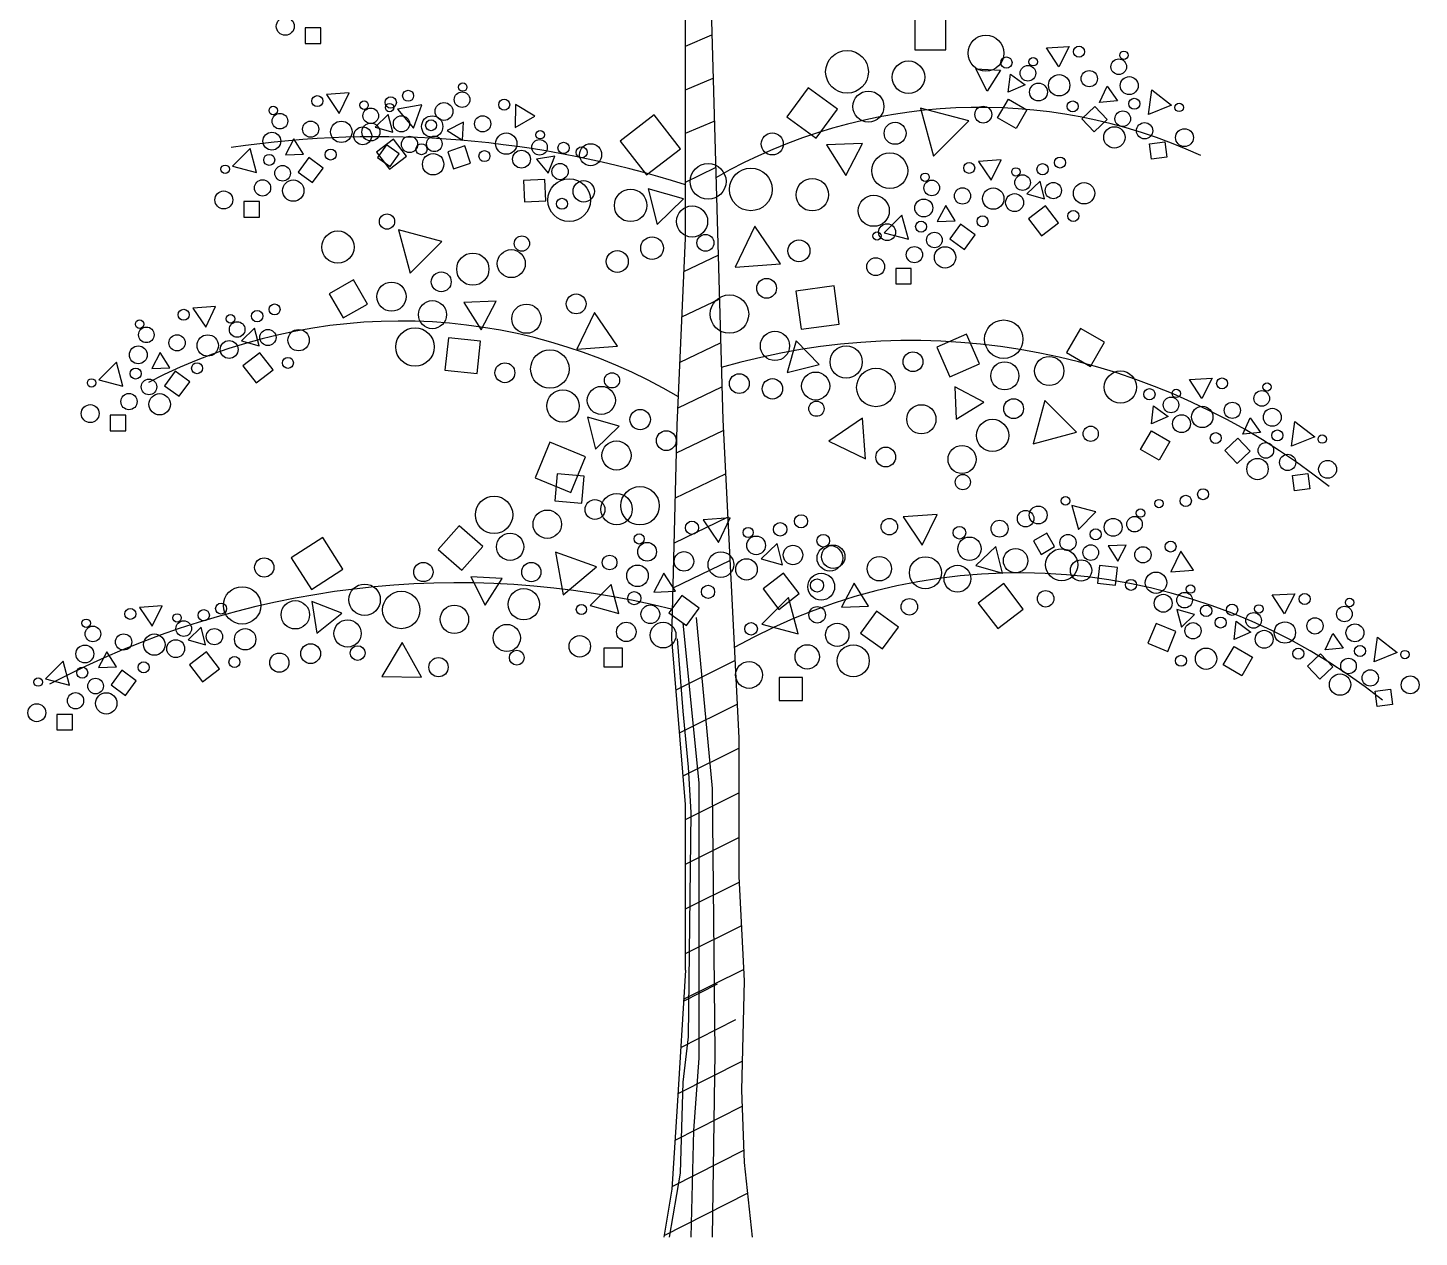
# Model space of a CAD drawing. Extents: x -238 to 283, y 0 to 849.
# Drawn here: x -238 to 283, y 0 to 453 of the extents above; entities that cross this region are included whole.
import ezdxf

# ---------------------------------------------------------------- set-up
doc = ezdxf.new("R2010")
doc.units = 0
doc.header["$LTSCALE"] = 25
doc.header["$MEASUREMENT"] = 0
doc.layers.get('0').update_dxf_attribs({"linetype": 'CONTINUOUS'})

msp = doc.modelspace()

# ---------------------------------------------------------------- linework, layer by layer
at = {"color": 0, "linetype": 'ByBlock'}
for p, q in [((17, 482), (22, 306)), ((8, 374), (8, 479)), ((93.88, 456.12), (93.89, 444.52)), ((105.49, 444.52), (105.49, 456.13)), ((-128.44, 452.74), (-134.25, 452.74)), ((-134.25, 452.74), (-134.25, 446.94)), ((-128.44, 446.94), (-128.44, 452.74)), ((8, 445.9), (17.91, 450.11)), ((-134.25, 446.94), (-128.44, 446.94)), ((93.89, 444.52), (105.49, 444.52)), ((143.14, 445.34), (151.63, 445.82)), ((147.79, 438.22), (143.14, 445.34)), ((151.63, 445.82), (147.79, 438.22)), ((8, 429.6), (18.36, 434)), ((121, 429.11), (116.7, 437.39)), ((116.7, 437.39), (126.02, 436.98)), ((126.02, 436.98), (121, 429.11)), ((128.89, 428.68), (129.68, 435.5)), ((129.68, 435.5), (135.19, 431.4)), ((-117.83, 428.42), (-126.32, 427.79)), ((-126.32, 427.79), (-121.53, 420.76)), ((-121.53, 420.76), (-117.83, 428.42)), ((54.01, 430.37), (46.02, 419.48)), ((64.89, 422.39), (54.01, 430.37)), ((135.19, 431.4), (128.89, 428.68)), ((163.06, 424.85), (165.89, 430.97)), ((165.89, 430.97), (169.78, 425.46)), ((181.39, 420.28), (182.62, 429.53)), ((182.62, 429.53), (190.01, 423.84)), ((-90.6, 423.95), (-99.78, 422.33)), ((-99.78, 422.33), (-93.79, 415.18)), ((-93.79, 415.18), (-90.6, 423.95)), ((-55.59, 424.04), (-55.7, 415.53)), ((-48.28, 419.69), (-55.59, 424.04)), ((56.91, 411.5), (64.89, 422.39)), ((96.06, 422.75), (100.89, 404.73)), ((114.08, 417.91), (96.06, 422.75)), ((124.86, 419.14), (128.9, 426.07)), ((128.9, 426.07), (135.83, 422.03)), ((135.83, 422.03), (131.79, 415.1)), ((156.37, 418.67), (161.25, 423.33)), ((161.25, 423.33), (165.91, 418.45)), ((169.78, 425.46), (163.06, 424.85)), ((190.01, 423.84), (181.39, 420.28)), ((-103.22, 420.39), (-108.15, 415.62)), ((-101.55, 413.74), (-103.22, 420.39)), ((-75.1, 417.48), (-81.1, 414.39)), ((-75.43, 410.74), (-75.1, 417.48)), ((-55.7, 415.53), (-48.28, 419.69)), ((-3.64, 420.21), (-16.34, 410.41)), ((6.15, 407.51), (-3.64, 420.21)), ((8, 413.3), (18.82, 417.9)), ((46.02, 419.48), (56.91, 411.5)), ((100.89, 404.73), (114.08, 417.91)), ((131.79, 415.1), (124.86, 419.14)), ((161.03, 413.79), (156.37, 418.67)), ((165.91, 418.45), (161.03, 413.79)), ((-108.15, 415.62), (-101.55, 413.74)), ((-81.1, 414.39), (-75.43, 410.74)), ((-154.94, 407.64), (-161.54, 401.04)), ((-152.53, 398.63), (-154.94, 407.64)), ((-138.54, 411.22), (-141.68, 405.26)), ((-134.95, 405.52), (-138.54, 411.22)), ((-101.23, 411.14), (-107.58, 406.24)), ((-107.58, 406.24), (-102.68, 399.9)), ((-103.9, 408.97), (-107.22, 404.22)), ((-99.14, 405.64), (-103.9, 408.97)), ((-96.33, 404.79), (-101.23, 411.14)), ((-74.53, 408.56), (-80.92, 406.39)), ((-80.92, 406.39), (-78.75, 400)), ((-72.36, 402.17), (-74.53, 408.56)), ((-16.34, 410.41), (-6.54, 397.71)), ((-6.54, 397.71), (6.15, 407.51)), ((74.37, 409.49), (60.89, 408.96)), ((60.89, 408.96), (68.09, 397.55)), ((68.09, 397.55), (74.37, 409.49)), ((181.72, 409.35), (187.47, 410.1)), ((182.47, 403.59), (181.72, 409.35)), ((187.47, 410.1), (188.22, 404.34)), ((-161.54, 401.04), (-152.53, 398.63)), ((-141.68, 405.26), (-134.95, 405.52)), ((-132.95, 404.25), (-136.94, 398.81)), ((-127.51, 400.26), (-132.95, 404.25)), ((-107.22, 404.22), (-102.47, 400.89)), ((-102.68, 399.9), (-96.33, 404.79)), ((-102.47, 400.89), (-99.14, 405.64)), ((-78.75, 400), (-72.36, 402.17)), ((-40.91, 404.73), (-47.69, 403.65)), ((-47.69, 403.65), (-43.36, 398.32)), ((-43.36, 398.32), (-40.91, 404.73)), ((126.17, 403.42), (117.68, 402.79)), ((117.68, 402.79), (122.47, 395.76)), ((122.47, 395.76), (126.17, 403.42)), ((188.22, 404.34), (182.47, 403.59)), ((-136.94, 398.81), (-131.5, 394.82)), ((-131.5, 394.82), (-127.51, 400.26)), ((-44.58, 396.01), (-52.59, 395.64)), ((-44.21, 388), (-44.58, 396.01)), ((8, 395.05), (19.32, 400.47)), ((-52.59, 395.64), (-52.22, 387.63)), ((7.31, 388.76), (-5.89, 392.52)), ((-5.89, 392.52), (-2.56, 379.21)), ((140.78, 395.39), (135.85, 390.62)), ((135.85, 390.62), (142.45, 388.74)), ((142.45, 388.74), (140.78, 395.39)), ((-151.44, 387.74), (-157.25, 387.74)), ((-157.25, 387.74), (-157.25, 381.94)), ((-151.44, 381.94), (-151.44, 387.74)), ((-52.22, 387.63), (-44.21, 388)), ((-2.56, 379.21), (7.31, 388.76)), ((105.46, 386.22), (102.32, 380.26)), ((109.05, 380.52), (105.46, 386.22)), ((142.77, 386.14), (136.42, 381.24)), ((147.67, 379.79), (142.77, 386.14)), ((-157.25, 381.94), (-151.44, 381.94)), ((89.06, 382.64), (82.46, 376.04)), ((91.47, 373.63), (89.06, 382.64)), ((102.32, 380.26), (109.05, 380.52)), ((136.42, 381.24), (141.32, 374.9)), ((-83.15, 372.74), (-99.36, 377.1)), ((-99.36, 377.1), (-95.02, 360.88)), ((34.06, 378.49), (26.67, 363.16)), ((43.64, 364.42), (34.06, 378.49)), ((82.46, 376.04), (91.47, 373.63)), ((111.05, 379.25), (107.06, 373.81)), ((116.49, 375.26), (111.05, 379.25)), ((112.5, 369.82), (116.49, 375.26)), ((141.32, 374.9), (147.67, 379.79)), ((-95.02, 360.88), (-83.15, 372.74)), ((5, 304), (8, 374)), ((107.06, 373.81), (112.5, 369.82)), ((7.47, 361.52), (20.25, 367.65)), ((26.67, 363.16), (43.64, 364.42)), ((92.56, 362.74), (86.75, 362.74)), ((86.75, 362.74), (86.75, 356.94)), ((92.56, 356.94), (92.56, 362.74)), ((-116.24, 358.43), (-125.28, 353.2)), ((-111.01, 349.38), (-116.24, 358.43)), ((63.69, 356.15), (49.39, 354.23)), ((49.39, 354.23), (51.31, 339.93)), ((65.62, 341.85), (63.69, 356.15)), ((86.75, 356.94), (92.56, 356.94)), ((-125.28, 353.2), (-120.05, 344.16)), ((-120.05, 344.16), (-111.01, 349.38)), ((-62.79, 350.41), (-74.92, 349.94)), ((-74.92, 349.94), (-68.45, 339.67)), ((-68.45, 339.67), (-62.79, 350.41)), ((6.74, 344.54), (20.71, 351.24)), ((-167.83, 348.42), (-176.32, 347.79)), ((-176.32, 347.79), (-171.53, 340.76)), ((-171.53, 340.76), (-167.83, 348.42)), ((-25.97, 346.26), (-32.62, 332.47)), ((-17.35, 333.6), (-25.97, 346.26)), ((-153.22, 340.39), (-158.15, 335.62)), ((-151.55, 333.74), (-153.22, 340.39)), ((51.31, 339.93), (65.62, 341.85)), ((155.87, 340.26), (150.65, 331.21)), ((164.92, 335.04), (155.87, 340.26)), ((-158.15, 335.62), (-151.55, 333.74)), ((-80.71, 336.74), (-82.03, 324.67)), ((-68.63, 335.42), (-80.71, 336.74)), ((-69.96, 323.34), (-68.63, 335.42)), ((-32.62, 332.47), (-17.35, 333.6)), ((6.01, 327.56), (21.18, 334.83)), ((49.48, 335.59), (46.09, 323.71)), ((58.07, 326.71), (49.48, 335.59)), ((113.2, 338.13), (102.08, 333.24)), ((118.09, 327.01), (113.2, 338.13)), ((159.7, 325.99), (164.92, 335.04)), ((-188.54, 331.22), (-191.68, 325.26)), ((-184.95, 325.52), (-188.54, 331.22)), ((-151.23, 331.14), (-157.58, 326.24)), ((-146.33, 324.79), (-151.23, 331.14)), ((102.08, 333.24), (106.97, 322.12)), ((150.65, 331.21), (159.7, 325.99)), ((-204.94, 327.64), (-211.54, 321.04)), ((-202.53, 318.63), (-204.94, 327.64)), ((-191.68, 325.26), (-184.95, 325.52)), ((-182.95, 324.25), (-186.94, 318.81)), ((-177.51, 320.26), (-182.95, 324.25)), ((-157.58, 326.24), (-152.68, 319.9)), ((-152.68, 319.9), (-146.33, 324.79)), ((-82.03, 324.67), (-69.96, 323.34)), ((46.09, 323.71), (58.07, 326.71)), ((106.97, 322.12), (118.09, 327.01)), ((-211.54, 321.04), (-202.53, 318.63)), ((-186.94, 318.81), (-181.5, 314.82)), ((-181.5, 314.82), (-177.51, 320.26)), ((5.28, 310.57), (21.65, 318.42)), ((108.93, 318.35), (109.41, 306.22)), ((119.67, 312.69), (108.93, 318.35)), ((196.69, 321.16), (205.18, 321.64)), ((201.34, 314.04), (196.69, 321.16)), ((205.18, 321.64), (201.34, 314.04)), ((109.41, 306.22), (119.67, 312.69)), ((142.55, 313.26), (138.2, 297.05)), ((154.42, 301.39), (142.55, 313.26)), ((-201.44, 307.74), (-207.25, 307.74)), ((-207.25, 307.74), (-207.25, 301.94)), ((-201.44, 301.94), (-201.44, 307.74)), ((182.44, 304.5), (183.23, 311.32)), ((183.23, 311.32), (188.74, 307.22)), ((-16.71, 303.6), (-28.59, 306.99)), ((-28.59, 306.99), (-25.58, 295.01)), ((-25.58, 295.01), (-16.71, 303.6)), ((3, 224), (5, 304)), ((22, 306), (28, 187)), ((74.31, 306.66), (61.65, 298.05)), ((75.44, 291.39), (74.31, 306.66)), ((188.74, 307.22), (182.44, 304.5)), ((216.61, 300.67), (219.44, 306.79)), ((219.44, 306.79), (223.33, 301.28)), ((234.94, 296.1), (236.17, 305.35)), ((236.17, 305.35), (243.56, 299.66)), ((-207.25, 301.94), (-201.44, 301.94)), ((-42.69, 297.65), (-48.17, 284.3)), ((-29.34, 292.17), (-42.69, 297.65)), ((4.74, 293.68), (22.2, 302.05)), ((61.65, 298.05), (75.44, 291.39)), ((138.2, 297.05), (154.42, 301.39)), ((178.41, 294.96), (182.45, 301.89)), ((182.45, 301.89), (189.38, 297.85)), ((189.38, 297.85), (185.34, 290.92)), ((209.92, 294.49), (214.8, 299.15)), ((214.8, 299.15), (219.46, 294.27)), ((223.33, 301.28), (216.61, 300.67)), ((243.56, 299.66), (234.94, 296.1)), ((-34.82, 278.82), (-29.34, 292.17)), ((185.34, 290.92), (178.41, 294.96)), ((214.58, 289.61), (209.92, 294.49)), ((219.46, 294.27), (214.58, 289.61)), ((-48.17, 284.3), (-34.82, 278.82)), ((-39.97, 285.78), (-40.85, 275.66)), ((-29.85, 284.9), (-39.97, 285.78)), ((-30.74, 274.78), (-29.85, 284.9)), ((4.32, 276.84), (23.02, 285.81)), ((235.27, 285.17), (241.02, 285.92)), ((236.02, 279.41), (235.27, 285.17)), ((241.02, 285.92), (241.77, 280.16)), ((241.77, 280.16), (236.02, 279.41)), ((-40.85, 275.66), (-30.74, 274.78)), ((161.7, 271.52), (152.69, 273.94)), ((152.69, 273.94), (155.1, 264.93)), ((155.1, 264.93), (161.7, 271.52)), ((-76.7, 266.37), (-84.49, 257.49)), ((-67.82, 258.58), (-76.7, 266.37)), ((3.9, 260.01), (23.84, 269.56)), ((24.8, 269.3), (14.62, 268.55)), ((14.62, 268.55), (20.36, 260.11)), ((20.36, 260.11), (24.8, 269.3)), ((102.25, 270.63), (89.52, 269.69)), ((89.52, 269.69), (96.7, 259.14)), ((96.7, 259.14), (102.25, 270.63)), ((-127.72, 261.91), (-139.54, 254.34)), ((-120.15, 250.1), (-127.72, 261.91)), ((143.31, 263.57), (138.29, 260.67)), ((138.29, 260.67), (141.19, 255.64)), ((146.22, 258.55), (143.31, 263.57)), ((-84.49, 257.49), (-75.61, 249.7)), ((-75.61, 249.7), (-67.82, 258.58)), ((-40.62, 256.52), (-37.79, 240.44)), ((-25.28, 250.93), (-40.62, 256.52)), ((42.33, 259.67), (36.42, 253.95)), ((44.33, 251.69), (42.33, 259.67)), ((124.17, 258.59), (116.77, 251.43)), ((126.67, 248.61), (124.17, 258.59)), ((141.19, 255.64), (146.22, 258.55)), ((173, 259.11), (166.27, 258.85)), ((166.27, 258.85), (169.86, 253.15)), ((169.86, 253.15), (173, 259.11)), ((193.46, 256.81), (189.77, 249.15)), ((198.25, 249.78), (193.46, 256.81)), ((-139.54, 254.34), (-131.97, 242.53)), ((-131.97, 242.53), (-120.15, 250.1)), ((-37.79, 240.44), (-25.28, 250.93)), ((3.48, 243.17), (24.66, 253.32)), ((36.42, 253.95), (44.33, 251.69)), ((116.77, 251.43), (126.67, 248.61)), ((163.05, 251.52), (162.31, 244.81)), ((169.76, 250.79), (163.05, 251.52)), ((169.02, 244.08), (169.76, 250.79)), ((-72.32, 247.19), (-66.93, 236.69)), ((-60.54, 246.62), (-72.32, 247.19)), ((-66.93, 236.69), (-60.54, 246.62)), ((-0.05, 248.67), (-3.82, 241.51)), ((4.26, 241.82), (-0.05, 248.67)), ((44.73, 248.57), (37.11, 242.69)), ((50.6, 240.95), (44.73, 248.57)), ((71.19, 244.83), (66.47, 235.89)), ((76.58, 236.28), (71.19, 244.83)), ((162.31, 244.81), (169.02, 244.08)), ((189.77, 249.15), (198.25, 249.78)), ((-19.73, 244.36), (-27.65, 236.45)), ((-16.84, 233.55), (-19.73, 244.36)), ((-3.82, 241.51), (4.26, 241.82)), ((6.66, 240.3), (1.87, 233.77)), ((13.19, 235.51), (6.66, 240.3)), ((37.11, 242.69), (42.99, 235.07)), ((42.99, 235.07), (50.6, 240.95)), ((127.16, 244.71), (117.63, 237.37)), ((134.51, 235.19), (127.16, 244.71)), ((227.61, 240.46), (236.11, 240.93)), ((232.27, 233.34), (227.61, 240.46)), ((236.11, 240.93), (232.27, 233.34)), ((-187.83, 236.42), (-196.32, 235.79)), ((-196.32, 235.79), (-191.53, 228.76)), ((-191.53, 228.76), (-187.83, 236.42)), ((-120.58, 233.66), (-131.79, 237.95)), ((-131.79, 237.95), (-129.9, 226.09)), ((-27.65, 236.45), (-16.84, 233.55)), ((8.4, 228.98), (13.19, 235.51)), ((46.59, 239.46), (36.69, 229.56)), ((50.2, 225.94), (46.59, 239.46)), ((66.47, 235.89), (76.58, 236.28)), ((79.57, 234.37), (73.58, 226.21)), ((87.73, 228.39), (79.57, 234.37)), ((117.63, 237.37), (124.98, 227.84)), ((124.98, 227.84), (134.51, 235.19)), ((198.61, 233.11), (192.01, 235)), ((192.01, 235), (193.68, 228.34)), ((-129.9, 226.09), (-120.58, 233.66)), ((1.87, 233.77), (8.4, 228.98)), ((7, 230), (13, 170)), ((12, 232), (18, 168)), ((36.69, 229.56), (50.2, 225.94)), ((184.17, 229.81), (181.13, 222.39)), ((191.59, 226.76), (184.17, 229.81)), ((193.68, 228.34), (198.61, 233.11)), ((213.37, 223.8), (214.16, 230.62)), ((214.16, 230.62), (219.67, 226.52)), ((-173.22, 228.39), (-178.15, 223.62)), ((-171.55, 221.74), (-173.22, 228.39)), ((8, 162), (3, 224)), ((5, 224), (7, 197)), ((73.58, 226.21), (81.75, 220.22)), ((81.75, 220.22), (87.73, 228.39)), ((188.54, 219.34), (191.59, 226.76)), ((219.67, 226.52), (213.37, 223.8)), ((247.54, 219.96), (250.37, 226.08)), ((250.37, 226.08), (254.26, 220.57)), ((265.87, 215.4), (267.1, 224.65)), ((267.1, 224.65), (274.49, 218.96)), ((-208.54, 219.22), (-211.68, 213.26)), ((-204.95, 213.52), (-208.54, 219.22)), ((-178.15, 223.62), (-171.55, 221.74)), ((-171.23, 219.14), (-177.58, 214.24)), ((-166.33, 212.79), (-171.23, 219.14)), ((-98.04, 222.67), (-105.65, 209.88)), ((-90.77, 209.68), (-98.04, 222.67)), ((-15.53, 220.49), (-22.5, 220.49)), ((-22.5, 220.49), (-22.49, 213.52)), ((-15.53, 213.53), (-15.53, 220.49)), ((181.13, 222.39), (188.54, 219.34)), ((209.34, 214.26), (213.38, 221.18)), ((213.38, 221.18), (220.31, 217.15)), ((254.26, 220.57), (247.54, 219.96)), ((274.49, 218.96), (265.87, 215.4)), ((-224.94, 215.64), (-231.54, 209.04)), ((-222.53, 206.63), (-224.94, 215.64)), ((-177.58, 214.24), (-172.68, 207.9)), ((-22.49, 213.52), (-15.53, 213.53)), ((4.54, 204.96), (26.54, 215.92)), ((216.27, 210.22), (209.34, 214.26)), ((220.31, 217.15), (216.27, 210.22)), ((240.85, 213.78), (245.73, 218.45)), ((245.51, 208.9), (240.85, 213.78)), ((250.39, 213.57), (245.51, 208.9)), ((245.73, 218.45), (250.39, 213.57)), ((-231.54, 209.04), (-222.53, 206.63)), ((-211.68, 213.26), (-204.95, 213.52)), ((-202.95, 212.25), (-206.94, 206.81)), ((-197.51, 208.26), (-202.95, 212.25)), ((-172.68, 207.9), (-166.33, 212.79)), ((-105.65, 209.88), (-90.77, 209.68)), ((51.83, 209.61), (43.13, 209.61)), ((43.13, 209.61), (43.13, 200.9)), ((51.84, 200.91), (51.83, 209.61)), ((-206.94, 206.81), (-201.5, 202.82)), ((-201.5, 202.82), (-197.51, 208.26)), ((266.2, 204.46), (271.95, 205.21)), ((266.94, 198.71), (266.2, 204.46)), ((271.95, 205.21), (272.7, 199.46)), ((5.83, 188.85), (27.37, 199.58)), ((43.13, 200.9), (51.84, 200.91)), ((272.7, 199.46), (266.94, 198.71)), ((-221.44, 195.74), (-227.25, 195.74)), ((-227.25, 195.74), (-227.25, 189.94)), ((-221.44, 189.94), (-221.44, 195.74)), ((7, 197), (9, 176)), ((-227.25, 189.94), (-221.44, 189.94)), ((7.13, 172.74), (28, 183.14)), ((28, 187), (28, 135)), ((9, 176), (10, 159)), ((13, 170), (13, 105)), ((18, 168), (19, 69)), ((8, 156.42), (28, 166.38)), ((8, 100), (8, 162)), ((10, 159), (9, 75)), ((8, 139.66), (28, 149.62)), ((8, 122.91), (28.11, 132.92)), ((28, 135), (30, 96)), ((8, 106.15), (28.94, 116.58)), ((13, 105), (13, 67)), ((8, 100), (5, 49)), ((7.36, 89.07), (29.78, 100.24)), ((7.32, 88.42), (20.06, 94.88)), ((30, 96), (29, 55)), ((6.3, 71.08), (26.85, 81.5)), ((9, 75), (7, 58)), ((19, 69), (18, 0)), ((5.28, 53.74), (29.27, 65.91)), ((13, 67), (11, 40)), ((7, 58), (6, 24)), ((29, 55), (30, 28)), ((5, 49), (3, 18)), ((4.18, 36.36), (29.22, 49.07)), ((11, 40), (10, 0)), ((3.06, 18.97), (29.83, 32.56)), ((30, 28), (33, 0)), ((6, 24), (2, 0)), ((3, 18), (0, 0)), ((0.11, 0.65), (31.24, 16.45))]:
    msp.add_line(p, q, dxfattribs=at)
for centre, radius in [((-141.76, 453.35), 3.35), ((120.52, 443.3), 6.71), ((68.52, 436.3), 8), ((155.36, 443.84), 2.06), ((172.17, 442.5), 1.58), ((91.52, 434.3), 6.08), ((128.15, 439.79), 2.12), ((136.24, 435.8), 2.92), ((138.2, 440.09), 1.58), ((170.21, 438.21), 2.92), ((147.92, 431.27), 4), ((159.19, 433.75), 3.04), ((174.15, 431.16), 3.35), ((-129.76, 425.35), 2.06), ((-95.76, 427.35), 2.06), ((-75.58, 425.9), 2.92), ((-75.33, 430.61), 1.58), ((76.52, 423.3), 5.83), ((140.18, 428.75), 3.35), ((-146.26, 421.85), 1.58), ((-112.26, 423.85), 1.58), ((-109.76, 419.85), 2.92), ((-102.26, 424.85), 2.12), ((-102.7, 422.91), 1.58), ((-82.34, 421.48), 3.35), ((-59.81, 424.01), 2.06), ((119.52, 420.3), 3.16), ((152.98, 423.36), 2.06), ((176.05, 424.35), 2.06), ((192.86, 423.01), 1.58), ((-143.76, 417.85), 2.92), ((-132.26, 414.85), 3.04), ((-120.76, 413.85), 4), ((-109.7, 413.78), 3.35), ((-98.26, 416.85), 3.04), ((-86.76, 415.85), 4), ((-87.17, 416.32), 2.06), ((-67.88, 416.85), 3.04), ((86.52, 413.3), 4.12), ((171.74, 418.74), 2.92), ((179.89, 414.26), 3.04), ((-146.76, 410.35), 3.35), ((-112.76, 412.35), 3.35), ((-95.24, 409.15), 3.04), ((-85.95, 409.35), 2.92), ((-59.03, 409.43), 4), ((-46.33, 412.75), 1.58), ((40.52, 409.3), 4.12), ((168.61, 411.78), 4), ((194.84, 411.67), 3.35), ((-124.76, 405.35), 2.06), ((-90.76, 407.35), 2.06), ((-67.19, 404.76), 2.06), ((-53.34, 403.61), 3.35), ((-46.58, 408.04), 2.92), ((-37.57, 407.83), 2.12), ((-30.81, 406.15), 2.06), ((-27.48, 405.3), 4.12), ((-164.26, 399.85), 1.58), ((-147.76, 403.35), 2.06), ((-142.76, 398.35), 2.92), ((-86.4, 401.73), 4), ((-38.88, 398.98), 3.04), ((16.52, 395.3), 6.71), ((84.52, 399.3), 6.71), ((114.24, 400.35), 2.06), ((141.74, 399.85), 2.12), ((148.24, 402.35), 2.06), ((-150.26, 392.85), 3.04), ((-138.76, 391.85), 4), ((-35.48, 388.3), 8), ((32.52, 392.3), 8), ((55.52, 390.3), 6.08), ((97.74, 396.85), 1.58), ((131.74, 398.85), 1.58), ((134.24, 394.85), 2.92), ((-164.76, 388.35), 3.35), ((-30.04, 391.57), 4), ((-12.48, 386.3), 6.08), ((100.24, 392.85), 2.92), ((111.74, 389.85), 3.04), ((123.24, 388.85), 4), ((131.24, 387.35), 3.35), ((145.74, 391.85), 3.04), ((157.24, 390.85), 4), ((-38.19, 386.9), 2.06), ((10.52, 380.3), 5.83), ((78.52, 384.3), 5.83), ((97.24, 385.35), 3.35), ((-103.67, 380.26), 2.85), ((96.24, 378.35), 2.06), ((119.24, 380.35), 2.06), ((153.24, 382.35), 2.06), ((-122.05, 370.69), 6.04), ((15.52, 372.3), 3.16), ((79.74, 374.85), 1.58), ((83.52, 376.3), 3.16), ((101.24, 373.35), 2.92), ((-53.18, 372), 2.85), ((-4.48, 370.3), 4.24), ((50.52, 369.3), 4.12), ((93.74, 367.85), 3.04), ((105.24, 366.85), 4), ((-71.55, 362.43), 6.04), ((-57.16, 364.5), 5.25), ((-17.48, 365.3), 4.12), ((79.24, 363.35), 3.35), ((-83.37, 357.69), 3.71), ((-101.98, 352.14), 5.47), ((38.41, 355.26), 3.71), ((-145.76, 347.35), 2.06), ((-86.66, 345.4), 5.25), ((-51.49, 343.88), 5.47), ((-32.87, 349.43), 3.71), ((24.52, 345.61), 7.2), ((-179.76, 345.35), 2.06), ((-162.26, 343.85), 1.58), ((-152.26, 344.85), 2.12), ((-196.26, 341.85), 1.58), ((-193.76, 337.85), 2.92), ((-159.76, 339.85), 2.92), ((-148.26, 336.85), 3.04), ((-136.76, 335.85), 4), ((-93.19, 333.31), 7.2), ((41.55, 333.7), 5.47), ((127.18, 336.22), 7.2), ((-196.76, 330.35), 3.35), ((-182.26, 334.85), 3.04), ((-170.76, 333.85), 4), ((-162.76, 332.35), 3.35), ((68.2, 327.67), 6.04), ((-140.76, 327.35), 2.06), ((-42.7, 325.05), 7.2), ((93.21, 327.78), 3.71), ((144.21, 324.31), 5.47), ((-197.76, 323.35), 2.06), ((-174.76, 325.35), 2.06), ((-59.55, 323.64), 3.71), ((-19.46, 320.8), 2.85), ((28.2, 319.58), 3.71), ((56.78, 318.68), 5.25), ((79.32, 318.13), 7.2), ((127.57, 322.49), 5.25), ((170.86, 318.28), 6.04), ((-214.26, 319.85), 1.58), ((-192.76, 318.35), 2.92), ((-23.45, 313.3), 5.25), ((40.59, 317.63), 3.82), ((181.7, 315.61), 2.12), ((208.91, 319.66), 2.06), ((225.72, 318.32), 1.58), ((-200.26, 312.85), 3.04), ((-188.76, 311.85), 4), ((-37.84, 311.23), 6.04), ((57.07, 310.19), 2.85), ((130.86, 310.2), 3.71), ((189.79, 311.62), 2.92), ((191.75, 315.91), 1.58), ((212.74, 309.57), 3.04), ((223.76, 314.03), 2.92), ((-214.76, 308.35), 3.35), ((-8.9, 306.11), 3.82), ((96.35, 306.22), 5.47), ((193.73, 304.57), 3.35), ((201.47, 307.09), 4), ((227.7, 306.98), 3.35), ((123, 300.18), 6.04), ((159.73, 300.8), 2.85), ((229.6, 300.17), 2.06), ((-17.77, 292.68), 5.47), ((0.85, 298.23), 3.71), ((206.53, 299.18), 2.06), ((225.29, 294.57), 2.92), ((246.41, 298.83), 1.58), ((83, 292.1), 3.71), ((111.58, 291.19), 5.25), ((233.44, 290.08), 3.04), ((222.16, 287.6), 4), ((248.4, 287.49), 3.35), ((111.87, 282.71), 2.85), ((-63.59, 270.44), 7), ((-25.83, 272.44), 3.71), ((-17.73, 272.57), 5.87), ((-8.98, 273.85), 7.2), ((150.29, 275.7), 1.58), ((185.29, 274.67), 1.58), ((195.29, 275.67), 2.12), ((201.79, 278.17), 2.06), ((-43.69, 266.94), 5.32), ((135.36, 269.02), 3.09), ((140.08, 270.38), 3.35), ((178.35, 271.11), 1.58), ((10.49, 265.62), 2.47), ((31.49, 263.82), 1.9), ((43.49, 265.02), 2.55), ((51.29, 268.02), 2.47), ((84.36, 266.02), 3.09), ((110.61, 263.77), 2.37), ((125.61, 265.27), 3.18), ((168.14, 265.79), 3.35), ((176.13, 266.95), 2.92), ((-57.61, 258.5), 5.1), ((-9.31, 261.42), 1.9), ((34.49, 259.02), 3.5), ((59.61, 260.77), 2.37), ((114.36, 257.77), 4.37), ((151.23, 260.08), 3.04), ((161.57, 263.16), 2.06), ((189.63, 258.57), 2.06), ((-20.36, 252.6), 2.77), ((-6.31, 256.62), 3.5), ((7.49, 253.02), 3.65), ((21.29, 251.82), 4.8), ((48.29, 255.42), 3.65), ((62.09, 254.22), 4.8), ((63.36, 254.77), 4.37), ((131.61, 253.27), 4.56), ((148.86, 251.77), 6), ((159.74, 256.33), 2.92), ((179.28, 255.49), 3.04), ((-149.63, 250.74), 3.61), ((-90.06, 249.04), 3.61), ((-49.65, 249.02), 3.61), ((-9.91, 247.62), 4.02), ((30.89, 250.02), 4.02), ((80.61, 250.27), 4.56), ((97.86, 248.77), 6), ((109.86, 246.52), 5.03), ((156.11, 249.62), 4), ((58.86, 243.52), 5.03), ((57.29, 244.02), 2.47), ((174.81, 244.24), 2.06), ((184.17, 245.03), 4), ((-157.9, 236.53), 7), ((-112.04, 238.67), 5.87), ((-98.33, 234.83), 7), ((-52.47, 236.97), 5.87), ((-11.11, 239.22), 2.47), ((16.49, 241.62), 2.47), ((142.86, 239.02), 3.09), ((186.87, 237.35), 3.35), ((194.86, 238.5), 2.92), ((197.08, 242.67), 1.58), ((239.84, 238.96), 2.06), ((-199.76, 233.35), 2.06), ((-172.26, 232.85), 2.12), ((-165.76, 235.35), 2.06), ((-138.01, 233.03), 5.32), ((-78.43, 231.33), 5.32), ((-30.91, 235.02), 1.9), ((-5.11, 233.22), 3.5), ((57.36, 233.02), 3.09), ((91.86, 236.02), 3.09), ((202.94, 234.51), 2.12), ((212.63, 234.91), 2.12), ((222.68, 235.21), 1.58), ((254.69, 233.33), 2.92), ((256.65, 237.62), 1.58), ((-216.26, 229.85), 1.58), ((-182.26, 231.85), 1.58), ((-179.76, 227.85), 2.92), ((-118.42, 226.05), 5.1), ((-58.84, 224.35), 5.1), ((-14.11, 226.62), 3.65), ((-0.31, 225.42), 4.8), ((32.61, 227.77), 2.37), ((64.86, 225.52), 4.37), ((198.02, 227.04), 3.04), ((208.36, 230.13), 2.06), ((220.71, 230.92), 2.92), ((232.4, 226.39), 4), ((243.67, 228.87), 3.04), ((258.63, 226.28), 3.35), ((-213.76, 225.85), 2.92), ((-202.26, 222.85), 3.04), ((-190.76, 221.85), 4), ((-168.26, 224.85), 3.04), ((-156.76, 223.85), 4), ((-31.51, 221.22), 4.02), ((224.66, 223.87), 3.35), ((-216.76, 218.35), 3.35), ((-182.76, 220.35), 3.35), ((-132.26, 218.48), 3.71), ((-114.67, 218.69), 2.77), ((-55.09, 216.99), 2.77), ((53.61, 217.27), 4.56), ((70.86, 215.77), 6), ((202.9, 216.58), 4), ((237.46, 218.48), 2.06), ((260.53, 219.46), 2.06), ((277.34, 218.13), 1.58), ((-194.76, 213.35), 2.06), ((-160.76, 215.35), 2.06), ((-143.97, 215.11), 3.61), ((-84.39, 213.41), 3.61), ((31.86, 210.52), 5.03), ((193.54, 215.8), 2.06), ((256.22, 213.86), 2.92), ((-234.26, 207.85), 1.58), ((-217.76, 211.35), 2.06), ((-212.76, 206.35), 2.92), ((253.09, 206.9), 4), ((264.36, 209.38), 3.04), ((279.32, 206.79), 3.35), ((-220.26, 200.85), 3.04), ((-208.76, 199.85), 4), ((-234.76, 196.35), 3.35)]:
    msp.add_circle(centre, radius, dxfattribs=at)
for centre, radius, start, end in [((118.31, 224.23), 198.79, 65.4201, 119.8325), ((-107.25, 33.67), 378.31, 72.2631, 98.3212), ((-98.62, 137.91), 205.09, 59.5056, 117.3988), ((92.24, 83.78), 251.93, 51.521, 106.321), ((-77, -81.99), 326.99, 75.7879, 117.8977), ((133, 30.98), 217.73, 51.3441, 119.3454)]:
    msp.add_arc(centre, radius, start, end, dxfattribs=at)

doc.saveas('drawing.dxf')
